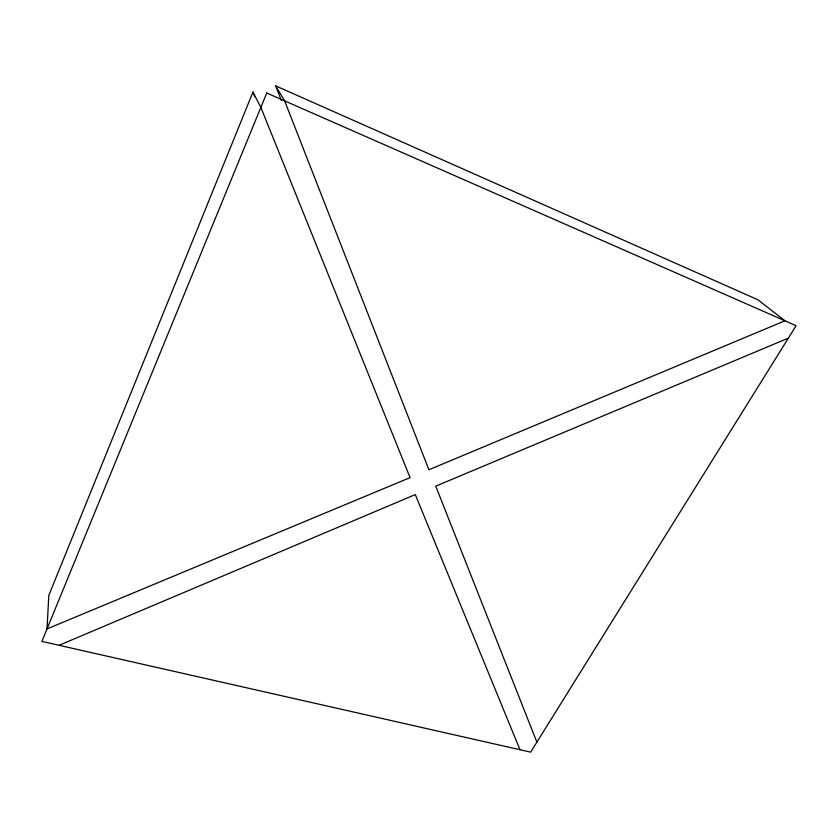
<?xml version="1.0" encoding="UTF-8"?>
<svg xmlns="http://www.w3.org/2000/svg" width="838" height="838" viewBox="0 0 838 838"><rect width="100%" height="100%" fill="white"/><g stroke="black" fill="none" stroke-linecap="round" stroke-linejoin="round"><path stroke-width="1.26" d="M252.95 92.065L48.824 595.368L47.022 628.929L410.075 477.618L260.859 107.411L252.95 92.065L254.899 96.904M59.069 645.302L415.292 494.598L519.989 749.727M788.369 338.123L435.75 486.155L536.875 742.122M275.618 85.853L758.013 299.815L784.934 320.797L428.909 469.751L284.627 100.864L275.618 85.853L281.359 100.476M266.756 93.008L41.9 641.416L530.643 752.147L796.1 325.699L266.756 93.008"/></g></svg>
